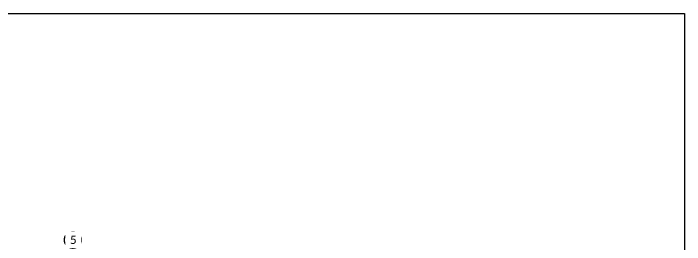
# Model space of a CAD drawing. Header units: millimetres. Extents: x -10000 to 124200, y -12045 to 23620.
# Drawn here: x 104230 to 124200, y 16735 to 23620 of the extents above; entities that cross this region are included whole.
import ezdxf

# ---------------------------------------------------------------- set-up
doc = ezdxf.new("R2010")
doc.units = ezdxf.units.MM
doc.header["$LTSCALE"] = 150
doc.linetypes.add('1625E_Grid$0$DASHDOTX2', pattern=[50.8, 25.4, -12.7, 0, -12.7])
doc.linetypes.add('HIDDENX2', pattern=[19.05, 12.7, -6.35])
doc.layers.add('1625E_Grid$0$ad-Grid', color=8, linetype='1625E_Grid$0$DASHDOTX2')
doc.layers.add('1625E_Grid$0$ad-Text main', color=7, linetype='Continuous')
doc.layers.add('ad-Framing', color=4, linetype='Continuous', lineweight=35)
doc.styles.add('1625E_Grid$0$Standard', font='arial.ttf')

# ---------------------------------------------------------------- blocks, each defined once
blk = doc.blocks.new('1625E_Grid')
at = {"layer": '1625E_Grid$0$ad-Grid', "color": 7, "linetype": 'ByBlock'}
blk.add_circle((5348.6, 16873.6), 250, dxfattribs=at)
at = {"layer": '1625E_Grid$0$ad-Text main', "insert": (5362, 16877.6), "char_height": 250, "width": 227.385, "attachment_point": 5, "style": '1625E_Grid$0$Standard', "bg_fill": 2}
blk.add_mtext('{\\fCalibri|b0|i0|c0|p34;5}', dxfattribs=at)

msp = doc.modelspace()

# ---------------------------------------------------------------- block references
at = {"layer": 'ad-Framing', "linetype": 'HIDDENX2', "ltscale": 0.09}
msp.add_blockref('1625E_Grid', (100650, 0), dxfattribs=at)

# ---------------------------------------------------------------- next in the draw order: linework, layer by layer
msp.add_lwpolyline([(90650, 23620), (124200, 23620), (124200, -12045), (90650, -12045)], close=True)

doc.saveas('drawing.dxf')
